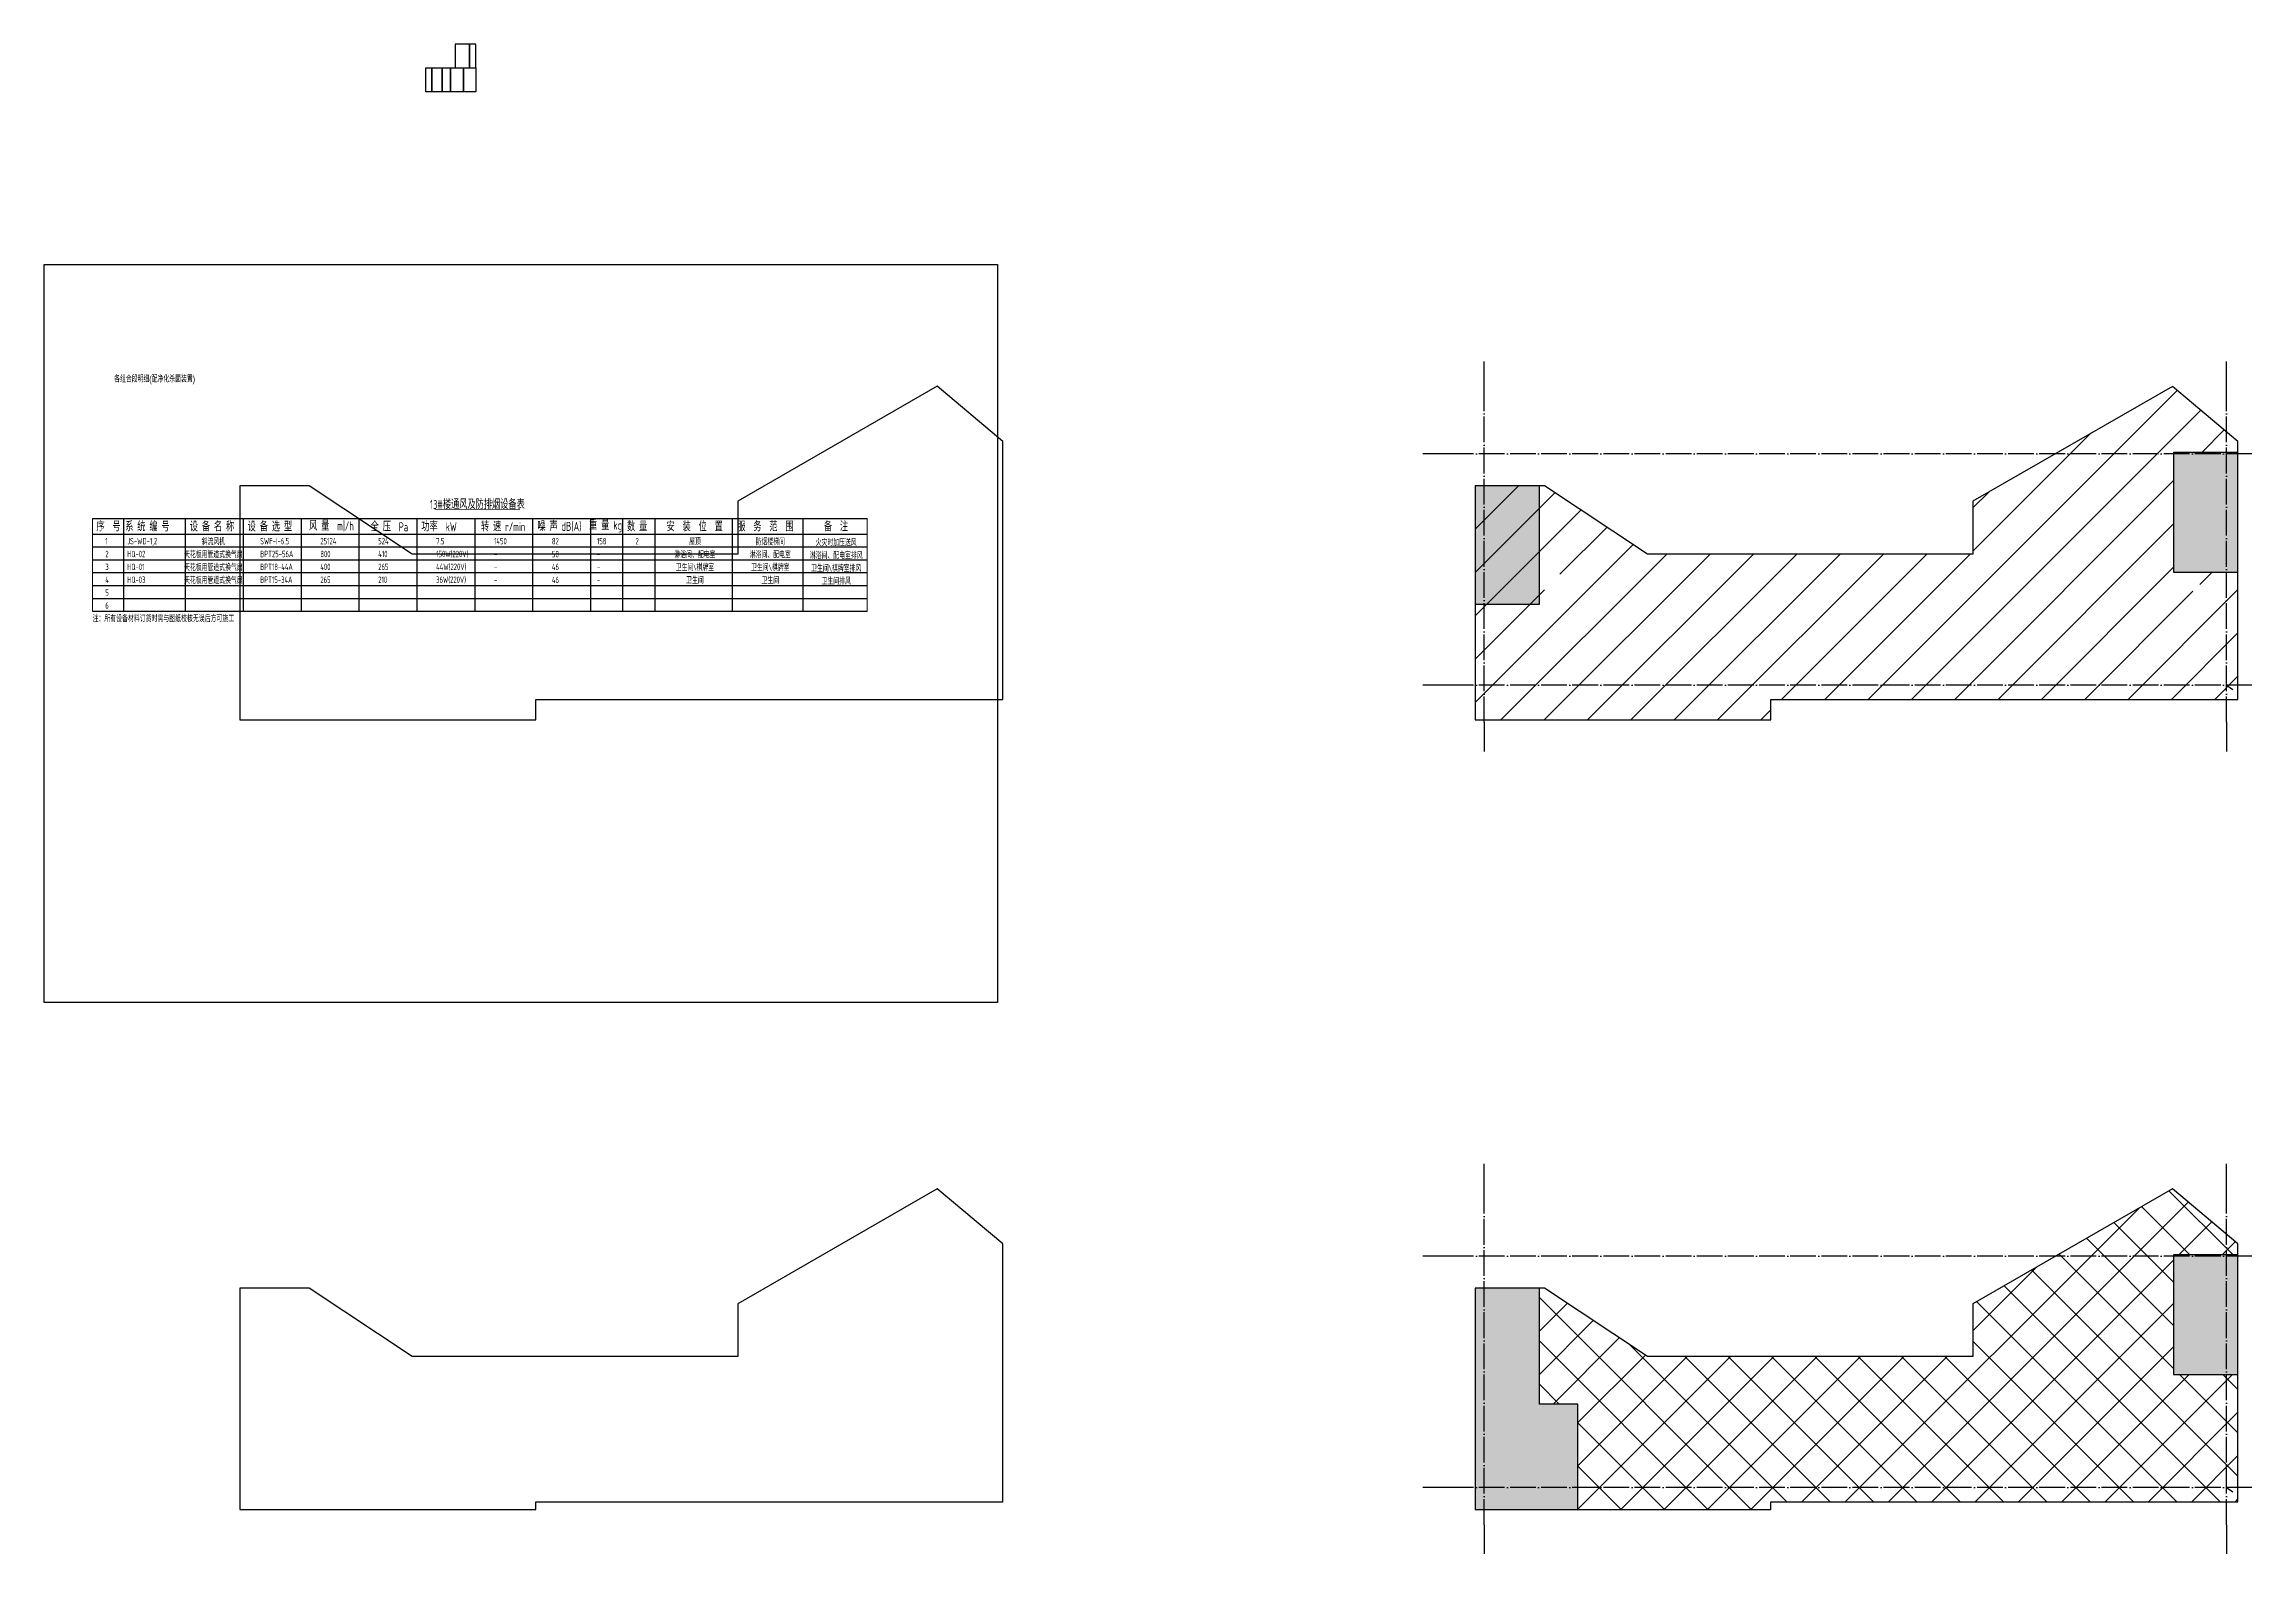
# Model space of a CAD drawing. Extents: x -777745 to 647905, y -207485 to 303235.
# Drawn here: x -242124 to -70518, y -5151 to 112251 of the extents above; entities that cross this region are included whole.
import ezdxf
from ezdxf.enums import TextEntityAlignment as Align

# ---------------------------------------------------------------- set-up
doc = ezdxf.new("R2010")
doc.units = 0
doc.header["$LTSCALE"] = 1000
doc.linetypes.add('X-104 13#平面$0$DOTE', pattern=[2.42, 2, -0.2, 0.02, -0.2])
doc.layers.get('0').update_dxf_attribs({"linetype": 'CONTINUOUS'})
for name, color, linetype in [('00-防烟分区', 4, 'CONTINUOUS'), ('ACS_COM', 7, 'CONTINUOUS'), ('ACS_COM_BZ', 3, 'CONTINUOUS'), ('X-104 13#平面$0$01-标注_轴线坐标', 132, 'CONTINUOUS'), ('X-104 13#平面$0$05-填充_天正', 26, 'CONTINUOUS'), ('X-104 13#平面$0$A_AXIS-轴线', 36, 'X-104 13#平面$0$DOTE'), ('X-104 13#平面$0$A_STR-砌块墙', 121, 'CONTINUOUS')]:
    doc.layers.add(name, color=color, linetype=linetype)
doc.layers.add('00-风量计算', color=6, linetype='CONTINUOUS', plot=False)
doc.styles.get("Standard").update_dxf_attribs({"font": 'ros.shx', "width": 0.8, "bigfont": 'jd.shx'})
doc.styles.add('等高', font='ros1.shx', dxfattribs={"width": 0.7, "bigfont": 'jd.shx'})

# ---------------------------------------------------------------- blocks, each defined once
blk = doc.blocks.new('X-104 13#平面')
at = {"layer": 'X-104 13#平面$0$05-填充_天正'}
h = blk.add_hatch(dxfattribs=at)
h.set_pattern_fill('ANSI31', color=256, scale=1500)
h.set_pattern_definition([(45, (0, 0), (-1683.798, 1683.798), [])])
h.paths.add_polyline_path([(-76600, 80500), (-71600, 80500), (-71600, 81360), (-76695, 85635), (-92200, 76700), (-92200, 72600), (-117500, 72600), (-125507, 77900), (-130900, 77900), (-130900, 59700), (-107900, 59700), (-107900, 61300), (-71600, 61300), (-71600, 71200), (-75525, 71200), (-74025, 69700), (-77025, 69700), (-75525, 71200), (-76600, 71200)])
h.paths.add_polyline_path([(-124300, 71600), (-124300, 68600), (-125800, 70100)], flags=16)
h = blk.add_hatch(color=256, dxfattribs=at)
h.paths.add_polyline_path([(-76600, 80500), (-76600, 71200), (-71600, 71200), (-71600, 80500)])
h.paths.add_polyline_path([(-125900, 77900), (-130900, 77900), (-130900, 68700), (-125900, 68700)])
h = blk.add_hatch(dxfattribs=at)
h.set_pattern_fill('ANSI37', color=256, scale=1500)
h.set_pattern_definition([(45, (0, 0), (-1683.8, 1683.8), []), (135, (0, 0), (-1683.8, -1683.8), [])])
h.paths.add_polyline_path([(-76600, 18100), (-71600, 18100), (-71600, 18960), (-76695, 23235), (-92200, 14300), (-92200, 10200), (-117500, 10200), (-125507, 15500), (-125900, 15500), (-125900, 6500), (-122900, 6500), (-122900, -1700), (-107900, -1700), (-107900, -1100), (-71600, -1100), (-71600, 8800), (-76600, 8800)])
h = blk.add_hatch(color=256, dxfattribs=at)
h.paths.add_polyline_path([(-76600, 18100), (-76600, 8800), (-71600, 8800), (-71600, 18100)])
h.paths.add_polyline_path([(-122900, 6500), (-125900, 6500), (-125900, 15500), (-130900, 15500), (-130900, -1700), (-122900, -1700)])
at = {"color": 3}
for points in [[(-167611, 81360), (-172717, 85645), (-188211, 76700), (-188211, 72600), (-213511, 72600), (-221518, 77900), (-226911, 77900)], [(-167611, 18960), (-172717, 23245), (-188211, 14300), (-188211, 10200), (-213511, 10200), (-221518, 15500), (-226911, 15500)]]:
    blk.add_lwpolyline(points, dxfattribs=at)
at = {"color": 2}
for points in [[(-167611, 61300), (-167611, 81360)], [(-167611, -1100), (-167611, 18960)]]:
    blk.add_lwpolyline(points, dxfattribs=at)
at = {"color": 4}
for points in [[(-226911, 77900), (-226911, 59700)], [(-226911, 15500), (-226911, -1700)]]:
    blk.add_lwpolyline(points, dxfattribs=at)
at = {"color": 1}
for points in [[(-226911, 59700), (-203911, 59700), (-203911, 61300), (-167611, 61300)], [(-226911, -1700), (-203911, -1700), (-203911, -1100), (-167611, -1100)]]:
    blk.add_lwpolyline(points, dxfattribs=at)
at = {"layer": 'X-104 13#平面$0$01-标注_轴线坐标'}
for p, q in [((-130200, 85085), (-130200, 87581)), ((-72500, 85085), (-72500, 87581)), ((-132114, 80400), (-134956, 80400)), ((-132114, 62400), (-134956, 62400)), ((-130200, 59513), (-130200, 57249)), ((-72500, 59513), (-72500, 57249)), ((-130200, 22685), (-130200, 25181)), ((-72500, 22685), (-72500, 25181)), ((-132114, 18000), (-134956, 18000)), ((-132114, 0), (-134956, 0)), ((-130200, -2887), (-130200, -5151)), ((-72500, -2887), (-72500, -5151))]:
    blk.add_line(p, q, dxfattribs=at)
at = {"layer": 'X-104 13#平面$0$A_AXIS-轴线', "linetype": 'X-104 13#平面$0$DOTE'}
for p, q in [((-130200, 59513), (-130200, 85085)), ((-72500, 59513), (-72500, 85085)), ((-70518, 80400), (-132114, 80400)), ((-70518, 62400), (-132114, 62400)), ((-130200, -2887), (-130200, 22685)), ((-72500, -2887), (-72500, 22685)), ((-70518, 18000), (-132114, 18000)), ((-70518, 0), (-132114, 0))]:
    blk.add_line(p, q, dxfattribs=at)
for points in [[(-72500, 62400), (-72004, 62062)], [(-72500, 0), (-72004, -338)]]:
    blk.add_lwpolyline(points, dxfattribs=at)
at = {"layer": 'X-104 13#平面$0$A_STR-砌块墙'}
for points in [[(-71600, 61300), (-71600, 81360), (-76695, 85635), (-92200, 76700), (-92200, 72600), (-117500, 72600), (-125507, 77900), (-130900, 77900), (-130900, 59700), (-107900, 59700), (-107900, 61300)], [(-76600, 80500), (-76600, 71200), (-71600, 71200), (-71600, 80500)], [(-125900, 77900), (-130900, 77900), (-130900, 68700), (-125900, 68700)], [(-71600, -1100), (-71600, 18960), (-76695, 23235), (-92200, 14300), (-92200, 10200), (-117500, 10200), (-125507, 15500), (-130900, 15500), (-130900, -1700), (-107900, -1700), (-107900, -1100)], [(-76600, 18100), (-76600, 8800), (-71600, 8800), (-71600, 18100)], [(-122900, 6500), (-125900, 6500), (-125900, 15500), (-130900, 15500), (-130900, -1700), (-122900, -1700)]]:
    blk.add_lwpolyline(points, close=True, dxfattribs=at)

msp = doc.modelspace()

# ---------------------------------------------------------------- linework, layer by layer
at = {"layer": '00-防烟分区'}
for points in [[(-209058.9, 110400.6), (-209058.9, 112250.6), (-210178.9, 112250.6), (-210178.9, 110400.6), (-209058.9, 110400.6)], [(-208578.9, 110400.6), (-208578.9, 112250.6), (-209058.9, 112250.6), (-209058.9, 110400.6), (-208578.9, 110400.6)], [(-212458.9, 108550.6), (-212458.9, 110400.6), (-211978.9, 110400.6), (-211978.9, 108550.6), (-212458.9, 108550.6)], [(-211978.9, 108550.6), (-211978.9, 110400.6), (-211178.9, 110400.6), (-211178.9, 108550.6), (-211978.9, 108550.6)], [(-211178.9, 108550.6), (-211178.9, 110400.6), (-210538.9, 110400.6), (-210538.9, 108550.6), (-211178.9, 108550.6)], [(-210538.9, 108550.6), (-210538.9, 110400.6), (-209538.9, 110400.6), (-209538.9, 108550.6), (-210538.9, 108550.6)], [(-209538.9, 108550.6), (-209538.9, 110400.6), (-208578.9, 110400.6), (-208578.9, 108550.6), (-209538.9, 108550.6)]]:
    msp.add_lwpolyline(points, dxfattribs=at)
at = {"layer": '00-风量计算'}
msp.add_lwpolyline([(-242123.5, 95120.7), (-168023.5, 95120.7), (-168023.5, 37720.7), (-242123.5, 37720.7)], close=True, dxfattribs=at)
at = {"layer": 'ACS_COM', "const_width": 60, "elevation": -3000}
msp.add_lwpolyline([(-211772.6, 76048.2), (-205125, 76048.2)], dxfattribs=at)
at = {"layer": 'ACS_COM_BZ', "color": 7}
for p, q in [((-238361.5, 75352.9), (-178156, 75352.9)), ((-238361.5, 74152.9), (-178156, 74152.9)), ((-238361.5, 73152.9), (-178156, 73152.9)), ((-238361.5, 72152.9), (-178156, 72152.9)), ((-238361.5, 71152.9), (-178156, 71152.9)), ((-238361.5, 70152.9), (-178156, 70152.9)), ((-238361.5, 69152.9), (-178156, 69152.9)), ((-238361.5, 68152.9), (-178156, 68152.9)), ((-238361.5, 68152.9), (-178156, 68152.9))]:
    msp.add_line(p, q, dxfattribs=at)
at = {"layer": 'ACS_COM_BZ'}
for p, q in [((-235961.5, 75352.9), (-235961.5, 68152.9)), ((-231156, 75352.9), (-231156, 68152.9)), ((-226656, 75352.9), (-226656, 68152.9)), ((-222156, 75352.9), (-222156, 68152.9)), ((-217656, 75352.9), (-217656, 68152.9)), ((-213156, 75352.9), (-213156, 68152.9)), ((-208656, 75352.9), (-208656, 68152.9)), ((-204156, 75352.9), (-204156, 68152.9)), ((-199656, 75352.9), (-199656, 68152.9)), ((-197156, 75352.9), (-197156, 68152.9)), ((-194656, 75352.9), (-194656, 68152.9)), ((-188656, 75352.9), (-188656, 68152.9)), ((-183156, 75352.9), (-183156, 68152.9))]:
    msp.add_line(p, q, dxfattribs=at)
at = {"layer": 'ACS_COM_BZ', "ltscale": 0.5, "const_width": 70}
msp.add_lwpolyline([(-178156, 75352.9), (-178156, 68152.9), (-238361.5, 68152.9), (-238361.5, 75352.9)], close=True, dxfattribs=at)

# ---------------------------------------------------------------- block references
at = {"layer": '00-防烟分区'}
msp.add_blockref('X-104 13#平面', (0, 0), dxfattribs=at)

# ---------------------------------------------------------------- texts
at = {"color": 4, "width": 0.7}
msp.add_text('各组合段明细(配净化杀菌装置)', height=500, dxfattribs=at).set_placement((-236680.7, 85956.3))
at = {"style": '等高', "width": 0.7}
msp.add_text('注：所有设备材料订货时需与图纸校核无误后方可施工', height=504, dxfattribs=at).set_placement((-238361.5, 67310))
at = {"layer": 'ACS_COM', "style": '等高', "width": 0.7}
msp.add_text('13#楼通风及防排烟设备表', height=700, dxfattribs=at).set_placement((-208448.8, 76530.7, -3000), align=Align.MIDDLE)
at = {"layer": 'ACS_COM_BZ', "color": 7, "style": '等高', "width": 0.7}
for s, height, p in [('序  号', 700, (-237119.1, 74798.7)), ('系 统 编 号', 700, (-234095.9, 74798.7)), ('设 备 名 称', 700, (-229077.3, 74793.2)), ('斜流风机', 500, (-228972, 73604.8)), ('设 备 选 型', 700, (-224577.3, 74793.2)), ('风 量  m|/h', 700, (-219794.8, 74798.7)), ('全 压  Pa', 700, (-215290.6, 74798.7)), ('功率  kW', 700, (-211428, 74798.7)), ('转 速 r/min', 700, (-206445.1, 74798.7)), ('噪 声 dB(A)', 700, (-202071.1, 74798.7)), ('重 量 kg', 700, (-198483.2, 74807.2)), ('数 量', 700, (-196030.6, 74798.7)), ('安  装  位  置', 700, (-191559, 74798.7)), ('屋顶', 500, (-191538.3, 73606.8)), ('服  务  范  围', 700, (-186059, 74798.7)), ('防烟楼梯间', 500, (-185680.2, 73600.9)), ('火灾时加压送风', 500, (-180558, 73540.7)), ('备  注', 700, (-180574.6, 74798.7)), ('天花板用管道式换气扇', 500, (-228972, 72604.8)), ('淋浴间、配电室', 500, (-191538.3, 72606.8)), ('淋浴间、配电室', 500, (-185680.2, 72600.9)), ('淋浴间、配电室排风', 500, (-180558, 72540.7)), ('天花板用管道式换气扇', 500, (-228972, 71604.8)), ('天花板用管道式换气扇', 500, (-228972, 70604.8)), ('卫生间\\棋牌室', 500, (-191538.3, 71606.8)), ('卫生间', 500, (-191538.3, 70606.8)), ('卫生间\\棋牌室', 500, (-185680.2, 71600.9)), ('卫生间', 500, (-185680.2, 70600.9)), ('卫生间\\棋牌室排风', 500, (-180558, 71540.7)), ('卫生间排风', 500, (-180558, 70540.7))]:
    msp.add_text(s, height=height, dxfattribs=at).set_placement(p, align=Align.MIDDLE)
for s, p in [('1', (-237370.1, 73344.4)), ('JS-WD-1,2', (-235669.6, 73352.9)), ('SWF-I-6.5', (-225333.7, 73352.9)), ('25124', (-220656, 73352.9)), ('524', (-216156, 73352.9)), ('7.5', (-211656, 73352.9)), ('1450', (-207156, 73352.9)), ('82', (-202656, 73344.4)), ('158', (-199156, 73352.9)), ('2', (-196156, 73344.4)), ('2', (-237370.1, 72352.9)), ('HQ-02', (-235669.6, 72352.9)), ('BPT25-56A', (-225333.7, 72352.9)), ('800', (-220656, 72352.9)), ('410', (-216156, 72352.9)), ('150W(220V)', (-211656, 72352.9)), ('-', (-207156, 72352.9)), ('58', (-202656, 72344.4)), ('-', (-199156, 72352.9)), ('3', (-237370.1, 71352.9)), ('4', (-237370.1, 70352.9)), ('HQ-01', (-235669.6, 71352.9)), ('HQ-03', (-235669.6, 70352.9)), ('BPT18-44A', (-225333.7, 71352.9)), ('BPT15-34A', (-225333.7, 70352.9)), ('400', (-220656, 71352.9)), ('265', (-220656, 70352.9)), ('265', (-216156, 71352.9)), ('210', (-216156, 70352.9)), ('44W(220V)', (-211656, 71352.9)), ('36W(220V)', (-211656, 70352.9)), ('-', (-207156, 71352.9)), ('-', (-207156, 70352.9)), ('46', (-202656, 71344.4)), ('46', (-202656, 70344.4)), ('-', (-199156, 71352.9)), ('-', (-199156, 70352.9)), ('5', (-237370.1, 69352.9)), ('6', (-237370.1, 68352.9))]:
    msp.add_text(s, height=500, dxfattribs=at).set_placement(p)

doc.saveas('drawing.dxf')
